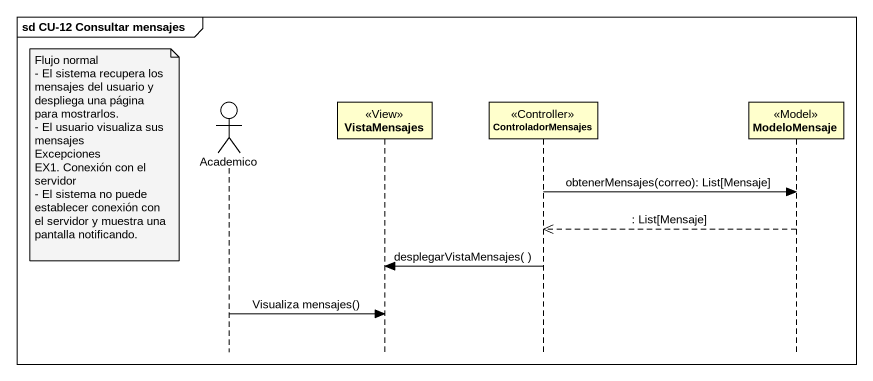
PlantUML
@startuml
mainframe sd CU-12 Consultar mensajes
hide footbox
actor Academico
participant VistaMensajes <<View>>
participant ControladorMensajes <<Controller>>
participant ModeloMensaje <<Model>>

note left of Academico
  Flujo normal
  - El sistema recupera los mensajes del usuario y despliega una página para mostrarlos.
  - El usuario visualiza sus mensajes
  Excepciones
  EX1. Conexión con el servidor
  - El sistema no puede establecer conexión con el servidor y muestra una pantalla notificando.
end note
ControladorMensajes -> ModeloMensaje : obtenerMensajes(correo): List[Mensaje]
ModeloMensaje -->> ControladorMensajes : : List[Mensaje]
ControladorMensajes -> VistaMensajes : desplegarVistaMensajes( )
Academico -> VistaMensajes : Visualiza mensajes()
@enduml
